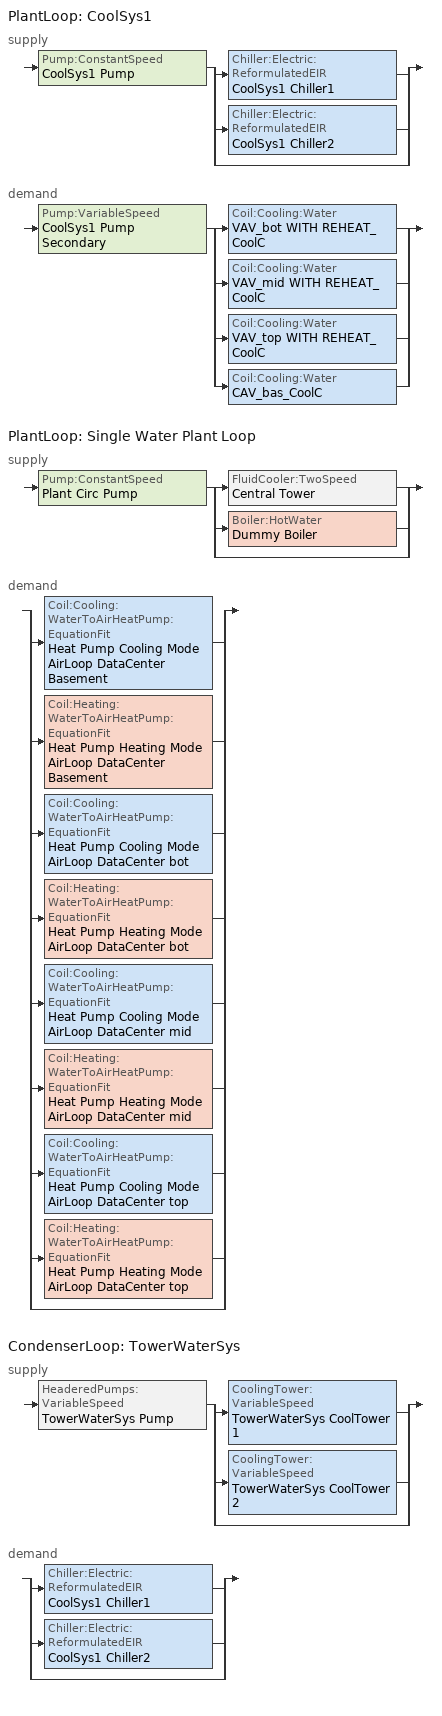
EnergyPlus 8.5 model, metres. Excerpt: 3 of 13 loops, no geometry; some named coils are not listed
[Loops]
PlantLoop 'CoolSys1'
 supply: Pump:ConstantSpeed 'CoolSys1 Pump' > split
  | Chiller:Electric:ReformulatedEIR 'CoolSys1 Chiller1'
  | Chiller:Electric:ReformulatedEIR 'CoolSys1 Chiller2'
  | bypass
 demand: Pump:VariableSpeed 'CoolSys1 Pump Secondary' > split
  | Coil:Cooling:Water 'VAV_bot WITH REHEAT_CoolC'
  | Coil:Cooling:Water 'VAV_mid WITH REHEAT_CoolC'
  | Coil:Cooling:Water 'VAV_top WITH REHEAT_CoolC'
  | Coil:Cooling:Water 'CAV_bas_CoolC'
PlantLoop 'Single Water Plant Loop'
 supply: Pump:ConstantSpeed 'Plant Circ Pump' > split
  | FluidCooler:TwoSpeed 'Central Tower'
  | Boiler:HotWater 'Dummy Boiler'
  | bypass
 demand: split
  | Coil:Cooling:WaterToAirHeatPump:EquationFit 'Heat Pump Cooling Mode AirLoop DataCenter Basement'
  | Coil:Heating:WaterToAirHeatPump:EquationFit 'Heat Pump Heating Mode AirLoop DataCenter Basement'
  | Coil:Cooling:WaterToAirHeatPump:EquationFit 'Heat Pump Cooling Mode AirLoop DataCenter bot'
  | Coil:Heating:WaterToAirHeatPump:EquationFit 'Heat Pump Heating Mode AirLoop DataCenter bot'
  | Coil:Cooling:WaterToAirHeatPump:EquationFit 'Heat Pump Cooling Mode AirLoop DataCenter mid'
  | Coil:Heating:WaterToAirHeatPump:EquationFit 'Heat Pump Heating Mode AirLoop DataCenter mid'
  | Coil:Cooling:WaterToAirHeatPump:EquationFit 'Heat Pump Cooling Mode AirLoop DataCenter top'
  | Coil:Heating:WaterToAirHeatPump:EquationFit 'Heat Pump Heating Mode AirLoop DataCenter top'
  | bypass
CondenserLoop 'TowerWaterSys'
 supply: HeaderedPumps:VariableSpeed 'TowerWaterSys Pump' > split
  | CoolingTower:VariableSpeed 'TowerWaterSys CoolTower 1'
  | CoolingTower:VariableSpeed 'TowerWaterSys CoolTower 2'
  | bypass
 demand: split
  | Chiller:Electric:ReformulatedEIR 'CoolSys1 Chiller1'
  | Chiller:Electric:ReformulatedEIR 'CoolSys1 Chiller2'
  | bypass
[Sizing:Plant]
Name | Loop Type | Design Loop Exit Temperature {C} | Loop Design Temperature Difference {deltaC}
CoolSys1 | Cooling | 6.67 | 6.67
TowerWaterSys | Condenser | 29.4 | 5.6
Single Water Plant Loop | Heating | 39 | 11
[Coil:Cooling:WaterToAirHeatPump:EquationFit] Rated Air Flow Rate {m3/s}=autosize; Rated Water Flow Rate {m3/s}=autosize; Gross Rated Total Cooling Capacity {W}=autosize; Gross Rated Sensible Cooling Capacity {W}=autosize; Total Cooling Capacity Coefficient 1=-4.30267; Total Cooling Capacity Coefficient 2=7.18537; Total Cooling Capacity Coefficient 3=-2.23947; Total Cooling Capacity Coefficient 4=0.139996; Total Cooling Capacity Coefficient 5=0.10266; Sensible Cooling Capacity Coefficient 1=6.00194; Sensible Cooling Capacity Coefficient 2=22.6301; Sensible Cooling Capacity Coefficient 3=-26.7961; Sensible Cooling Capacity Coefficient 4=-1.72375; Sensible Cooling Capacity Coefficient 5=0.490645; Sensible Cooling Capacity Coefficient 6=0.0693119; Cooling Power Consumption Coefficient 1=-5.67776; Cooling Power Consumption Coefficient 2=0.438988; Cooling Power Consumption Coefficient 3=5.84528; Cooling Power Consumption Coefficient 4=0.141606; Cooling Power Consumption Coefficient 5=-0.168728; Nominal Time for Condensate Removal to Begin {s}=0; Ratio of Initial Moisture Evaporation Rate and Steady State Latent Capacity=0
Name | Gross Rated Cooling COP
Heat Pump Cooling Mode AirLoop DataCenter Basement; Heat Pump Cooling Mode AirLoop DataCenter mid | 3.42592
Heat Pump Cooling Mode AirLoop DataCenter bot; Heat Pump Cooling Mode AirLoop DataCenter top | 3.70227
[Coil:Heating:WaterToAirHeatPump:EquationFit] Rated Air Flow Rate {m3/s}=autosize; Rated Water Flow Rate {m3/s}=autosize; Gross Rated Heating Capacity {W}=autosize; Gross Rated Heating COP=4.2; Heating Capacity Coefficient 1=0.237847; Heating Capacity Coefficient 2=-3.35824; Heating Capacity Coefficient 3=3.8064; Heating Capacity Coefficient 4=0.1792; Heating Capacity Coefficient 5=0.128607; Heating Power Consumption Coefficient 1=-3.79176; Heating Power Consumption Coefficient 2=3.38799; Heating Power Consumption Coefficient 3=1.50226; Heating Power Consumption Coefficient 4=-0.177654; Heating Power Consumption Coefficient 5=-0.10308
Heat Pump HEATING Mode AirLoop DataCenter Basement; Heat Pump HEATING Mode AirLoop DataCenter bot; Heat Pump HEATING Mode AirLoop DataCenter mid; Heat Pump HEATING Mode AirLoop DataCenter top
[Pump:VariableSpeed]
CoolSys1 Pump Secondary: Design Maximum Flow Rate {m3/s}=autosize; Design Pump Head {Pa}=168135; Design Power Consumption {W}=autosize; Motor Efficiency=0.9; Fraction of Motor Inefficiencies to Fluid Stream=0; Coefficient 1 of the Part Load Performance Curve=0; Coefficient 2 of the Part Load Performance Curve=3.2485; Coefficient 3 of the Part Load Performance Curve=-4.7443; Coefficient 4 of the Part Load Performance Curve=2.5295; Design Minimum Flow Rate {m3/s}=0; Pump Control Type=Intermittent
[Pump:ConstantSpeed] Motor Efficiency=0.9; Fraction of Motor Inefficiencies to Fluid Stream=0; Pump Control Type=Intermittent
Name | Design Flow Rate {m3/s} | Design Pump Head {Pa} | Design Power Consumption {W}
CoolSys1 Pump | AUTOSIZE | 56045 | AUTOSIZE
Plant Circ Pump | autosize | 179045 | autosize
[HeaderedPumps:VariableSpeed]
TowerWaterSys Pump: Total Design Flow Rate {m3/s}=AUTOSIZE; Number of Pumps in Bank=2; Flow Sequencing Control Scheme=SEQUENTIAL; Design Pump Head {Pa}=179344; Design Power Consumption {W}=autosize; Motor Efficiency=0.87; Fraction of Motor Inefficiencies to Fluid Stream=0; Coefficient 1 of the Part Load Performance Curve=0; Coefficient 2 of the Part Load Performance Curve=0.0216; Coefficient 3 of the Part Load Performance Curve=-0.0325; Coefficient 4 of the Part Load Performance Curve=1.0095; Minimum Flow Rate Fraction=0; Pump Control Type=Intermittent
[Boiler:HotWater]
Dummy Boiler: Fuel Type=NaturalGas; Nominal Capacity {W}=93894.07; Nominal Thermal Efficiency=0.75; Efficiency Curve Temperature Evaluation Variable=LeavingBoiler; Normalized Boiler Efficiency Curve=Dummy Boiler Efficiency Curve; Design Water Outlet Temperature {C}=30; Design Water Flow Rate {m3/s}=autosize; Minimum Part Load Ratio=0; Maximum Part Load Ratio=1.2; Optimum Part Load Ratio=1; Water Outlet Upper Temperature Limit {C}=95; Boiler Flow Mode=ConstantFlow
[Chiller:Electric:ReformulatedEIR] Reference Capacity {W}=998360; Reference COP {W/W}=4.9; Reference Leaving Chilled Water Temperature {C}=6.67; Reference Leaving Condenser Water Temperature {C}=34.4444; Reference Chilled Water Flow Rate {m3/s}=0.0354038; Reference Condenser Water Flow Rate {m3/s}=AutoSize; Cooling Capacity Function of Temperature Curve=WC_PD_2004_CAPFT; Electric Input to Cooling Output Ratio Function of Temperature Curve=WC_PD_2004_EIRFT; Electric Input to Cooling Output Ratio Function of Part Load Ratio Curve Type=LeavingCondenserWaterTemperature; Electric Input to Cooling Output Ratio Function of Part Load Ratio Curve=WC_PD_150to300_2004_EIRFPLR; Minimum Part Load Ratio=0.1; Maximum Part Load Ratio=1; Optimum Part Load Ratio=1; Minimum Unloading Ratio=0.1; Leaving Chilled Water Lower Temperature Limit {C}=5; Chiller Flow Mode Type=ConstantFlow; Design Heat Recovery Water Flow Rate {m3/s}=0
CoolSys1 Chiller1; CoolSys1 Chiller2
[CoolingTower:VariableSpeed] Model Type=CoolToolsCrossFlow; Design Approach Temperature {deltaC}=3.9; Design Range Temperature {deltaC}=5.6; Design Water Flow Rate {m3/s}=0.040728; Design Air Flow Rate {m3/s}=autosize; Design Fan Power {W}=29119.3; Fan Power Ratio Function of Air Flow Rate Ratio Curve=Tower_Fan_Curve; Minimum Air Flow Rate Ratio=0.2; Fraction of Tower Capacity in Free Convection Regime=0.125; Number of Cells=2; Cell Control=MinimalCell; Sizing Factor=1
TowerWaterSys CoolTower 1; TowerWaterSys CoolTower 2
[FluidCooler:TwoSpeed]
Central Tower: Performance Input Method=NominalCapacity; High Speed Nominal Capacity {W}=582060; Low Speed Nominal Capacity {W}=291030; Design Entering Water Temperature {C}=51.67; Design Entering Air Temperature {C}=35; Design Entering Air Wet-bulb Temperature {C}=25.6; Design Water Flow Rate {m3/s}=autosize; High Fan Speed Air Flow Rate {m3/s}=autosize; High Fan Speed Fan Power {W}=autosize; Low Fan Speed Air Flow Rate {m3/s}=autocalculate; Low Fan Speed Fan Power {W}=autocalculate
[PlantLoop] Minimum Loop Flow Rate {m3/s}=0; Plant Loop Volume {m3}=autocalculate
Name | Fluid Type | Plant Equipment Operation Scheme | Maximum Loop Temperature {C} | Minimum Loop Temperature {C} | Maximum Loop Flow Rate {m3/s} | Load Distribution Scheme | Common Pipe Simulation | User Defined Fluid Type | Plant Loop Demand Calculation Scheme
CoolSys1 | WATER | CoolSys1 Loop Operation Scheme List | 98 | 1 | AUTOSIZE | UniformLoad | TwoWayCommonPipe
Single Water Plant Loop | UserDefinedFluidType | Plant Loop Operation | 35 | 10 | autosize | SequentialLoad |  | EthyleneGlycol40Percent | DualSetpointDeadband
[CondenserLoop]
TowerWaterSys: Fluid Type=Water; Condenser Equipment Operation Scheme=TowerWaterSys Loop Operation Scheme List; Maximum Loop Temperature {C}=80; Minimum Loop Temperature {C}=5; Maximum Loop Flow Rate {m3/s}=AUTOSIZE; Minimum Loop Flow Rate {m3/s}=0; Condenser Loop Volume {m3}=AUTOSIZE; Load Distribution Scheme=SequentialLoad
[PlantEquipmentList]
CoolSys1 Equipment List 1: CoolSys1 Chiller1
CoolSys1 Equipment List 2: CoolSys1 Chiller1, CoolSys1 Chiller2
[CondenserEquipmentList]
TowerWaterSys Equipment List 1: TowerWaterSys CoolTower 1
TowerWaterSys Equipment List 2: TowerWaterSys CoolTower 1, TowerWaterSys CoolTower 2
[PlantEquipmentOperation:CoolingLoad] Load Range 1 Lower Limit {W}=0; Load Range 1 Upper Limit {W}=998360; Load Range 2 Lower Limit {W}=998360; Load Range 2 Upper Limit {W}=100000000000000
Name | Range 1 Equipment List | Range 2 Equipment List
CoolSys1 Operation Scheme | CoolSys1 Equipment List 1 | CoolSys1 Equipment List 2
TowerWaterSys Operation Scheme | TowerWaterSys Equipment List 1 | TowerWaterSys Equipment List 2
[PlantEquipmentOperation:ComponentSetpoint]
WSHPPlant Operation Scheme: Equipment 1=Central Tower; Component 1 Flow Rate {m3/s}=autosize; Operation 1 Type=Cooling; Equipment 2=Dummy Boiler; Component 2 Flow Rate {m3/s}=autosize; Operation 2 Type=Heating
[PlantEquipmentOperationSchemes]
Name | Control Scheme 1 | Control Scheme 1 Schedule
CoolSys1 Loop Operation Scheme List | CoolSys1 Operation Scheme | PlantOnSched
Plant Loop Operation | WSHPPlant Operation Scheme | Always_On
[CondenserEquipmentOperationSchemes]
TowerWaterSys Loop Operation Scheme List: Control Scheme 1=TowerWaterSys Operation Scheme; Control Scheme 1 Schedule=PlantOnSched
[EnergyManagementSystem:Sensor]
DataCenter_FanMassFlow: Output:Variable or Output:Meter Index Key=AirLoop DataCenter Basement Supply Fan Outlet; Output:Variable or Output:Meter=System Node Mass Flow Rate
[SetpointManager:Scheduled] Control Variable=Temperature
Name | Schedule | Setpoint Node or NodeList
CoolSys1 Loop Setpoint Manager | CW-Loop-Temp-Schedule | CoolSys1 Supply Outlet Node
TowerWaterSystem Loop Setpoint Manager | Tower-Loop-Temp-Schedule | TowerWaterSys Supply Outlet Node
CoolSys1 Loop Plant Demand Inlet Setpoint Manager | CW-Loop-Temp-Schedule | CoolSys1 Demand Inlet Node
[SetpointManager:Scheduled:DualSetpoint]
Water Loop Setpoint Manager: Control Variable=Temperature; High Setpoint Schedule=PLANT LOOP HIGH TEMP SCHEDULE; Low Setpoint Schedule=PLANT LOOP LOW TEMP SCHEDULE; Setpoint Node or NodeList=Plant Supply Outlet Node
[Schedule:Compact]
ALWAYS_ON; PlantOnSched: Through: 12/31, For: AllDays, Until: 24:00, 1
CW-Loop-Temp-Schedule: Through: 12/31, For: AllDays, Until: 24:00, 6.7
Tower-Loop-Temp-Schedule: Through: 12/31, For: AllDays, Until: 24:00, 21.1
PLANT LOOP HIGH TEMP SCHEDULE: Through: 12/31, For: Alldays, Until: 24:00, 18.33
PLANT LOOP LOW TEMP SCHEDULE: Through: 12/31, For: Alldays, Until: 24:00, 5
[Curve:Quadratic]
Dummy Boiler Efficiency Curve: Coefficient1 Constant=1; Coefficient2 x=0; Coefficient3 x**2=0; Minimum Value of x=0; Maximum Value of x=1
[Curve:Cubic]
Tower_Fan_Curve: Coefficient1 Constant=0; Coefficient2 x=0; Coefficient3 x**2=0; Coefficient4 x**3=1; Minimum Value of x=0; Maximum Value of x=1
[Curve:Bicubic]
WC_PD_150TO300_2004_EIRFPLR: Coefficient1 Constant=-0.136053; Coefficient2 x=0.0086427; Coefficient3 x**2=3.85558e-06; Coefficient4 y=1.02403; Coefficient5 y**2=0.0604744; Coefficient6 x*y=-0.00894786; Coefficient7 x**3=0; Coefficient8 y**3=0.057066; Coefficient9 x**2*y=0; Coefficient10 x*y**2=0; Minimum Value of x=31.13; Maximum Value of x=36.52; Minimum Value of y=0.19; Maximum Value of y=1.03
[Curve:Biquadratic] Minimum Value of x=5; Maximum Value of x=10; Minimum Value of y=17.78; Maximum Value of y=46.11
Name | Coefficient1 Constant | Coefficient2 x | Coefficient3 x**2 | Coefficient4 y | Coefficient5 y**2 | Coefficient6 x*y
WC_PD_2004_CAPFT | 0.906115 | 0.0292277 | -0.0003647 | -0.0009709 | -9.05e-05 | 0.0002527
WC_PD_2004_EIRFT | 0.36171 | -0.0229833 | 0.0009519 | 0.0131889 | 0.0003752 | -0.0007059
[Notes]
roof_type = MetalDeckRoof
nonres_roof_ufactor = 0.272556624
roof_solar_absorp = 0.7
roof_emissivity = 0.9
nonres_window = Window_U_0.52_SHGC_0.40
sidelighting_control = no
LPD_office = 10.76391042
exterior_lights_watts = 62782.82
exterior_lights_watts_a =
exterior_lights_watts_b =
economizer = DifferentialDryBulb
skip_economizer_control = Yes
damper_sche = MinOA_MotorizedDamper_Sched
condenser_pump_head = 179344.014
chilledwater_pump_head = 56045.00437
chilledwater_pump_secondary_head = 168135.0131
avg_oa_tempt = 9.95
maxdiff_oa_tempt = 23.7
oa_flow_per_area = 0.000431773
SAT_reset_switch = No
SAT_reset_T = NA
CAV_bas_ERV = No
economizer_lockout = NoLockout
eco_max_temp_limit = 12.77777778
heating_damper_act = normal
add_ck_vav_bot = No
add_ck_vav_mid = No
add_ck_vav_top = No
core_bottom_mdp = 0.3
perimeter_bot_zn_1_mdp = 0.3
perimeter_bot_zn_2_mdp = 0.3
perimeter_bot_zn_3_mdp = 0.3
perimeter_bot_zn_4_mdp = 0.3
core_mid_mdp = 0.3
perimeter_mid_zn_1_mdp = 0.3
perimeter_mid_zn_2_mdp = 0.3
perimeter_mid_zn_3_mdp = 0.3
perimeter_mid_zn_4_mdp = 0.3
core_top_mdp = 0.3
perimeter_top_zn_1_mdp = 0.3
